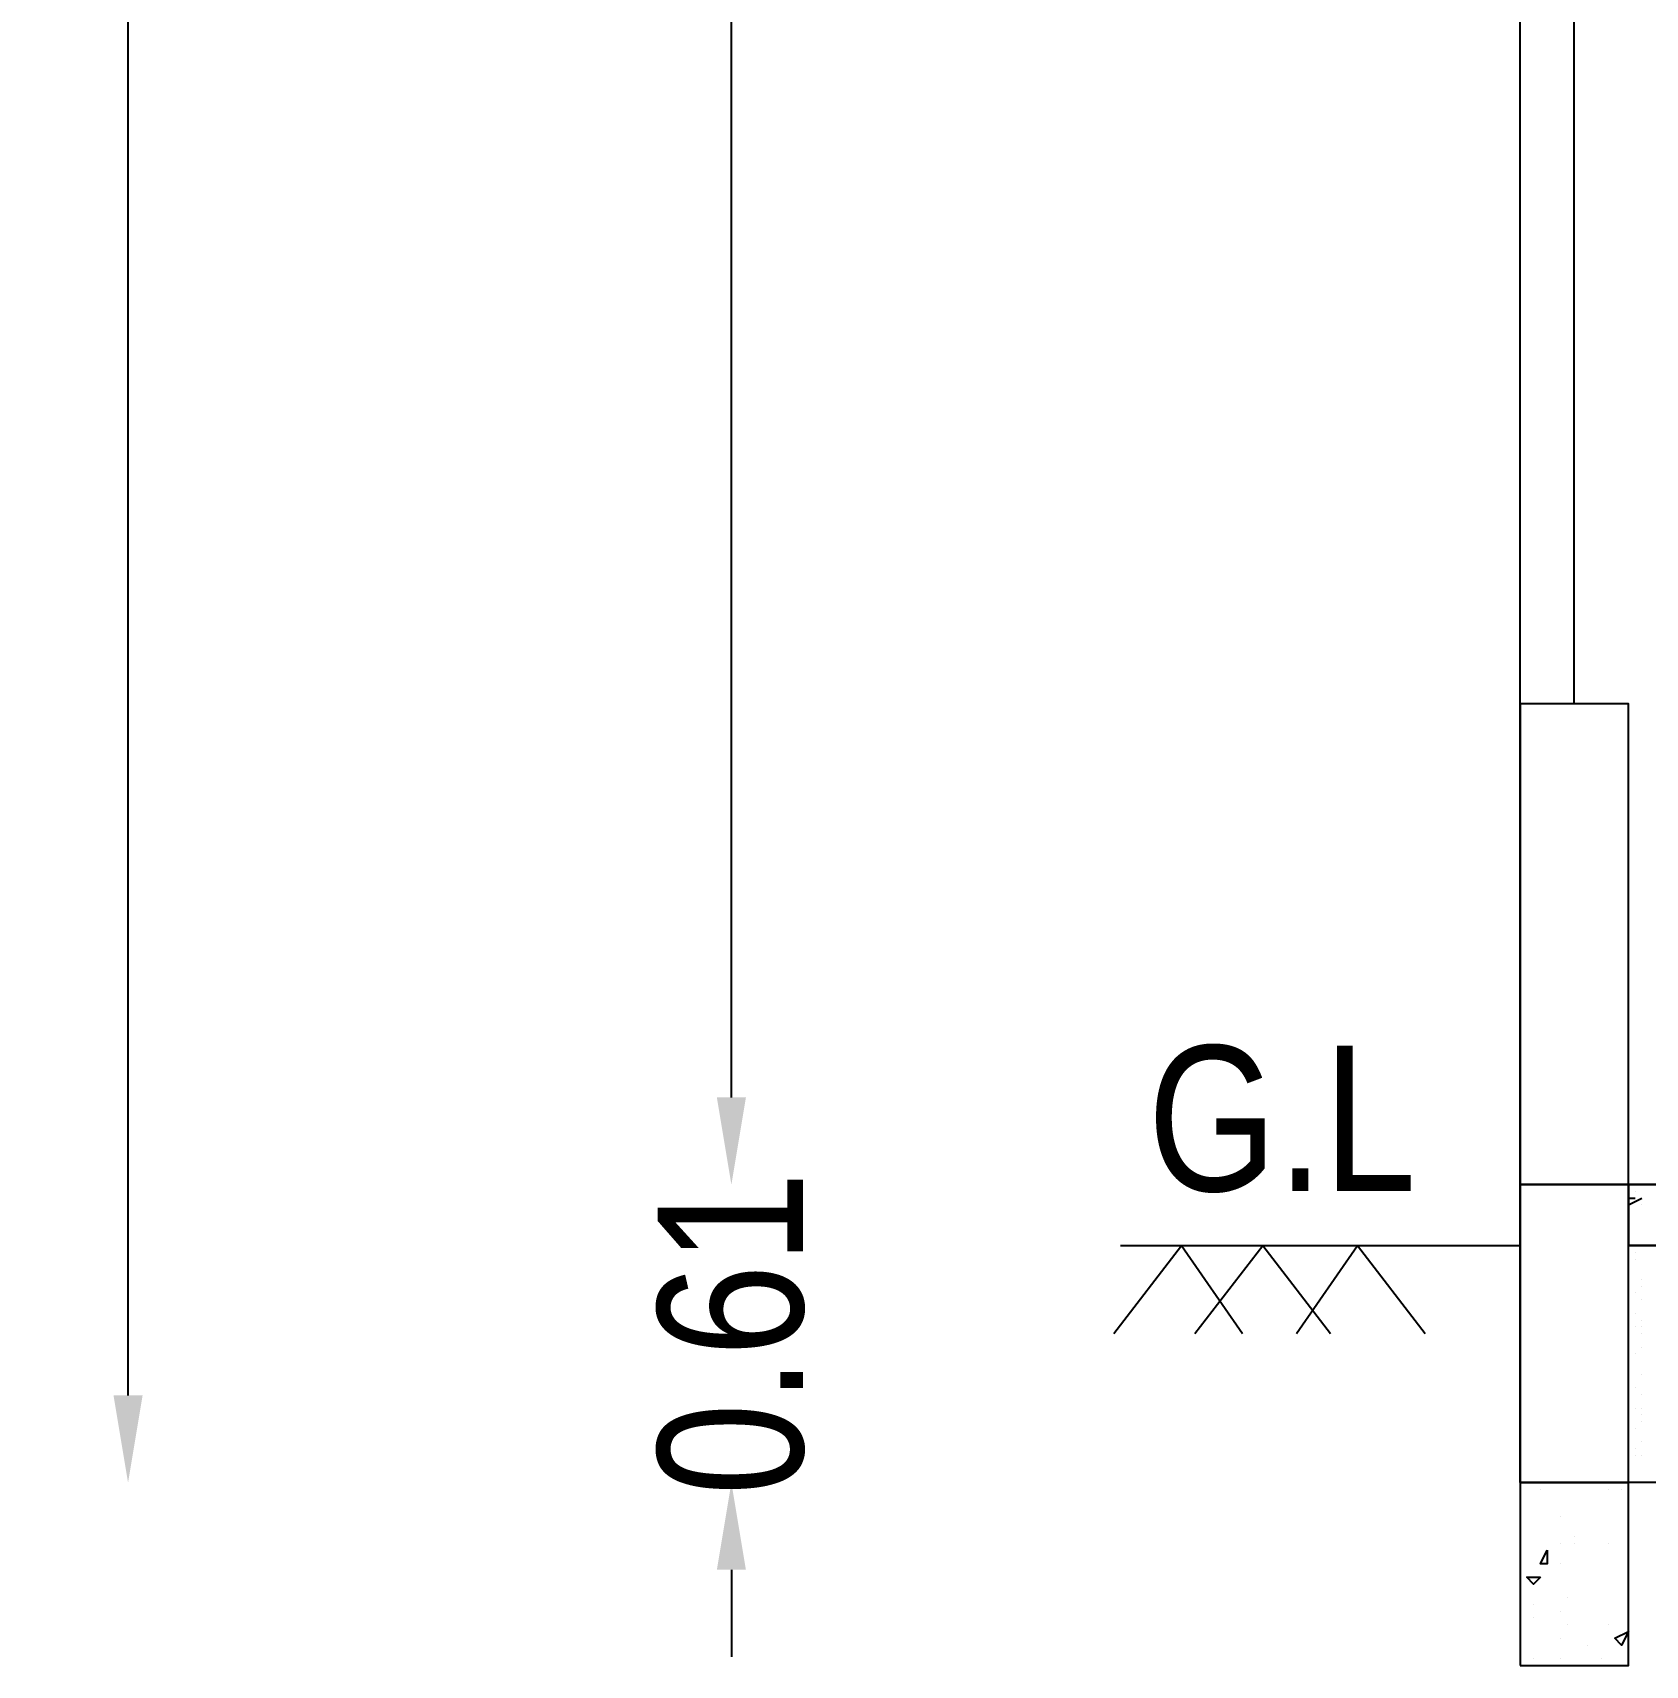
# Model space of a CAD drawing. Header units: metres. Extents: x -941 to 1333, y -28 to 1490.
# Drawn here: x 1020.257 to 1023.586, y 404.395 to 407.766 of the extents above; entities that cross this region are included whole.
import ezdxf

# ---------------------------------------------------------------- set-up
doc = ezdxf.new("R2010")
doc.units = ezdxf.units.M
for name, color, linetype in [('BLK_6_FLR_0_REGULAR_ROOM_1', 4, 'Continuous'), ('BLK_6_PLINTH_HEIGHT', 7, 'Continuous'), ('window', 3, 'Continuous')]:
    doc.layers.add(name, color=color, linetype=linetype)
doc.styles.add('style2A', font='swissc.ttf')
doc.dimstyles.get("Standard").update_dxf_attribs({"dimtxt": 0.4, "dimasz": 0.18, "dimexe": 0.18, "dimexo": 0.0625, "dimgap": 0, "dimtad": 0, "dimzin": 0, "dimdsep": 46, "dimtxsty": 'style2A', "dimcen": 0.09, "dimse1": 1, "dimse2": 1, "dimadec": 0, "dimazin": 0, "dimtfac": 1, "dimtofl": 0, "dimtmove": 0, "dimatfit": 3, "dimfxl": 0, "dimtolj": 1, "dimtzin": 0, "dimarcsym": 0})

# ---------------------------------------------------------------- blocks, each defined once
blk = doc.blocks.new('*D894')
at = {"layer": 'BLK_6_PLINTH_HEIGHT', "color": 0, "lineweight": -2}
for p, q in [((1021.6995, 405.5677), (1021.6995, 405.7477)), ((1021.6995, 404.5927), (1021.6995, 404.4127))]:
    blk.add_line(p, q, dxfattribs=at)
at = {"layer": 'BLK_6_PLINTH_HEIGHT', "color": 0}
for points in [[(1021.6695, 405.5677), (1021.7295, 405.5677), (1021.6995, 405.3877)], [(1021.6695, 404.5927), (1021.7295, 404.5927), (1021.6995, 404.7727)]]:
    blk.add_solid(points, dxfattribs=at)
at = {"layer": 'Defpoints', "color": 0}
for p in [(1021.6995, 405.3877), (1023.3272, 405.3877), (1023.3272, 404.7727)]:
    blk.add_point(p, dxfattribs=at)
at = {"layer": 'BLK_6_PLINTH_HEIGHT', "color": 0, "insert": (1021.6995, 405.0802), "char_height": 0.3, "attachment_point": 5, "rotation": 90, "style": 'style2A'}
blk.add_mtext('\\A1;0.61', dxfattribs=at)
blk = doc.blocks.new('*D862')
at = {"layer": 'BLK_6_FLR_0_REGULAR_ROOM_1', "color": 0, "lineweight": -2}
for p, q in [((1021.6995, 417.4091), (1021.6995, 411.9115)), ((1021.6995, 405.5677), (1021.6995, 411.0653))]:
    blk.add_line(p, q, dxfattribs=at)
at = {"layer": 'BLK_6_FLR_0_REGULAR_ROOM_1', "color": 0}
for points in [[(1021.6695, 417.4091), (1021.7295, 417.4091), (1021.6995, 417.5891)], [(1021.6695, 405.5677), (1021.7295, 405.5677), (1021.6995, 405.3877)]]:
    blk.add_solid(points, dxfattribs=at)
at = {"layer": 'Defpoints', "color": 0}
for p in [(1021.6995, 417.5891), (1023.3272, 417.5891), (1023.3272, 405.3877)]:
    blk.add_point(p, dxfattribs=at)
at = {"layer": 'BLK_6_FLR_0_REGULAR_ROOM_1', "color": 0, "insert": (1021.6995, 411.4884), "char_height": 0.3, "attachment_point": 5, "rotation": 90, "style": 'style2A'}
blk.add_mtext('\\A1;12.20', dxfattribs=at)
blk = doc.blocks.new('*D908')
at = {"layer": 'Defpoints', "color": 0}
for p in [(1025.7171, 418.4975), (1020.4543, 404.7727), (1025.7171, 404.7727)]:
    blk.add_point(p, dxfattribs=at)
at = {"layer": 'window', "color": 0, "lineweight": -2}
for p, q in [((1020.4543, 418.3175), (1020.4543, 412.0577)), ((1020.4543, 404.9527), (1020.4543, 411.2126))]:
    blk.add_line(p, q, dxfattribs=at)
at = {"layer": 'window', "color": 0}
for points in [[(1020.4243, 418.3175), (1020.4843, 418.3175), (1020.4543, 418.4975)], [(1020.4243, 404.9527), (1020.4843, 404.9527), (1020.4543, 404.7727)]]:
    blk.add_solid(points, dxfattribs=at)
at = {"layer": 'window', "color": 0, "insert": (1020.4543, 411.6351), "char_height": 0.3, "attachment_point": 5, "rotation": 90, "style": 'style2A'}
blk.add_mtext('\\A1;13.72', dxfattribs=at)

msp = doc.modelspace()

# ---------------------------------------------------------------- linework, layer by layer
at = {"lineweight": 25}
for points in [[(1027.86951, 404.5491), (1027.86951, 404.77272), (1027.86951, 405.38769), (1027.86951, 406.38001), (1028.09313, 406.38001), (1028.09313, 405.38769), (1028.09313, 404.77272), (1023.32718, 404.77272), (1023.32718, 405.38769), (1023.32718, 406.38001), (1023.32718, 417.58908)], [(1023.43899, 406.38001), (1023.43899, 417.58908)], [(1023.5508, 404.5491), (1023.5508, 404.77272), (1023.5508, 405.38769), (1023.5508, 406.38001), (1023.32718, 406.38001)], [(1023.32718, 405.38769), (1028.09313, 405.38769), (1023.5508, 405.38769), (1023.5508, 405.2619), (1027.86951, 405.2619), (1023.5508, 405.2619)], [(1023.5508, 405.34576), (1023.57876, 405.35973)], [(1023.5508, 405.35973), (1023.56478, 405.35973)], [(1023.56478, 405.37371), (1023.56478, 405.37371)], [(1023.57876, 405.34576), (1023.57876, 405.34576)], [(1022.4886, 405.0802), (1022.62836, 405.2619), (1022.75415, 405.0802)], [(1022.50257, 405.2619), (1023.32718, 405.2619)], [(1022.65631, 405.0802), (1022.79608, 405.2619), (1022.93584, 405.0802)], [(1022.86596, 405.0802), (1022.99175, 405.2619), (1023.13151, 405.0802)], [(1023.56478, 405.24792), (1023.56478, 405.24792)], [(1023.56478, 405.23395), (1023.56478, 405.23395)], [(1023.57876, 405.19202), (1023.57876, 405.19202)], [(1023.57876, 405.19202), (1023.57876, 405.19202)], [(1023.57876, 405.17804), (1023.57876, 405.17804)], [(1023.5508, 405.16406), (1023.5508, 405.16406)], [(1023.5508, 405.15009), (1023.5508, 405.15009)], [(1023.56478, 405.16406), (1023.56478, 405.16406)], [(1023.57876, 405.15009), (1023.57876, 405.15009)], [(1023.56478, 405.12213), (1023.56478, 405.12213)], [(1023.57876, 405.10816), (1023.57876, 405.10816)], [(1023.56478, 405.09418), (1023.56478, 405.09418)], [(1023.57876, 405.09418), (1023.57876, 405.09418)], [(1023.57876, 405.09418), (1023.57876, 405.09418)], [(1023.57876, 405.0802), (1023.57876, 405.0802)], [(1023.57876, 405.05225), (1023.57876, 405.05225)], [(1023.5508, 405.0243), (1023.5508, 405.0243)], [(1023.56478, 405.03828), (1023.56478, 405.03828)], [(1023.5508, 404.99635), (1023.5508, 404.99635)], [(1023.57876, 404.99635), (1023.57876, 404.99635)], [(1023.57876, 404.99635), (1023.57876, 404.99635)], [(1023.5508, 404.96839), (1023.5508, 404.96839)], [(1023.56478, 404.96839), (1023.56478, 404.96839)], [(1023.57876, 404.95442), (1023.57876, 404.95442)], [(1023.56478, 404.92646), (1023.56478, 404.92646)], [(1023.57876, 404.92646), (1023.57876, 404.92646)], [(1023.57876, 404.91249), (1023.57876, 404.91249)], [(1023.57876, 404.91249), (1023.57876, 404.91249)], [(1023.56478, 404.88454), (1023.56478, 404.88454)], [(1023.57876, 404.89851), (1023.57876, 404.89851)], [(1023.56478, 404.84261), (1023.56478, 404.84261)], [(1023.56478, 404.84261), (1023.56478, 404.84261)], [(1023.57876, 404.85658), (1023.57876, 404.85658)], [(1023.56478, 404.82863), (1023.56478, 404.82863)], [(1023.57876, 404.82863), (1023.57876, 404.82863)], [(1023.32718, 404.77272), (1023.32718, 404.5491)], [(1023.57876, 404.77272), (1023.57876, 404.77272)], [(1023.36911, 404.75875), (1023.36911, 404.75875)], [(1023.50887, 404.75875), (1023.50887, 404.75875)], [(1023.53683, 404.75875), (1023.53683, 404.75875)], [(1023.41104, 404.70284), (1023.41104, 404.70284)], [(1023.41104, 404.64694), (1023.41104, 404.64694)], [(1023.43899, 404.66091), (1023.43899, 404.66091)], [(1023.43899, 404.64694), (1023.43899, 404.64694)], [(1023.50887, 404.64694), (1023.50887, 404.64694)], [(1023.41104, 404.60501), (1023.41104, 404.60501)], [(1023.42502, 404.53513), (1023.42502, 404.53513)], [(1023.5508, 404.5491), (1023.5508, 404.5491)], [(1023.35513, 404.52115), (1023.35513, 404.52115)], [(1023.41104, 404.50717), (1023.41104, 404.50717)], [(1023.35513, 404.4932), (1023.35513, 404.4932)], [(1023.42502, 404.47922), (1023.42502, 404.47922)], [(1023.50887, 404.47922), (1023.50887, 404.47922)], [(1023.41104, 404.45127), (1023.41104, 404.45127)], [(1023.46694, 404.43729), (1023.46694, 404.43729)], [(1023.35513, 404.40934), (1023.35513, 404.40934)], [(1023.41104, 404.40934), (1023.41104, 404.40934)], [(1023.4949, 404.40934), (1023.4949, 404.40934)], [(1023.42502, 404.39536), (1023.42502, 404.39536)], [(1023.42502, 404.39536), (1023.42502, 404.39536)]]:
    msp.add_lwpolyline(points, dxfattribs=at)
for points in [[(1023.5508, 406.38001), (1023.32718, 406.38001), (1023.32718, 405.38769), (1023.5508, 405.38769)], [(1023.5508, 405.38769), (1023.32718, 405.38769), (1023.32718, 404.77272), (1023.5508, 404.77272)], [(1023.32718, 404.39536), (1023.5508, 404.39536), (1023.5508, 404.77272), (1023.32718, 404.77272)], [(1023.38309, 404.63296), (1023.38309, 404.60501), (1023.36911, 404.60501)], [(1023.36911, 404.57705), (1023.35513, 404.56308), (1023.34116, 404.57705)], [(1023.5508, 404.46524), (1023.53683, 404.43729), (1023.52285, 404.45127)]]:
    msp.add_lwpolyline(points, close=True, dxfattribs=at)

# ---------------------------------------------------------------- texts
at = {"insert": (1022.55848, 405.37022), "char_height": 0.3, "attachment_point": 7, "style": 'style2A'}
msp.add_mtext('G.L', dxfattribs=at)

# ---------------------------------------------------------------- dimensions: what is measured, and where the dimension line sits
at = {"layer": 'BLK_6_FLR_0_REGULAR_ROOM_1', "color": 4}
dim = msp.add_linear_dim(base=(1021.69946, 417.58908), p1=(1023.32718, 405.38769), p2=(1023.32718, 417.58908), angle=90, dimstyle='Standard', override={"dimtxt": 0.3}, dxfattribs=at)
dim.commit()
dim.dimension.update_dxf_attribs({"geometry": '*D862', "text_midpoint": (1021.69946, 411.48838)})
at = {"layer": 'BLK_6_PLINTH_HEIGHT'}
dim = msp.add_aligned_dim(p1=(1023.32718, 404.77272), p2=(1023.32718, 405.38769), distance=1.62772, dimstyle='Standard', override={"dimtxt": 0.3}, dxfattribs=at)
dim.commit()
dim.dimension.update_dxf_attribs({"geometry": '*D894', "text_midpoint": (1021.69946, 405.0802)})
at = {"layer": 'window'}
dim = msp.add_linear_dim(base=(1020.4543, 404.77272), p1=(1025.71714, 418.49755), p2=(1025.71714, 404.77272), angle=90, dimstyle='Standard', override={"dimtxt": 0.3}, dxfattribs=at)
dim.commit()
dim.dimension.update_dxf_attribs({"geometry": '*D908', "text_midpoint": (1020.4543, 411.63514)})

doc.saveas('drawing.dxf')
